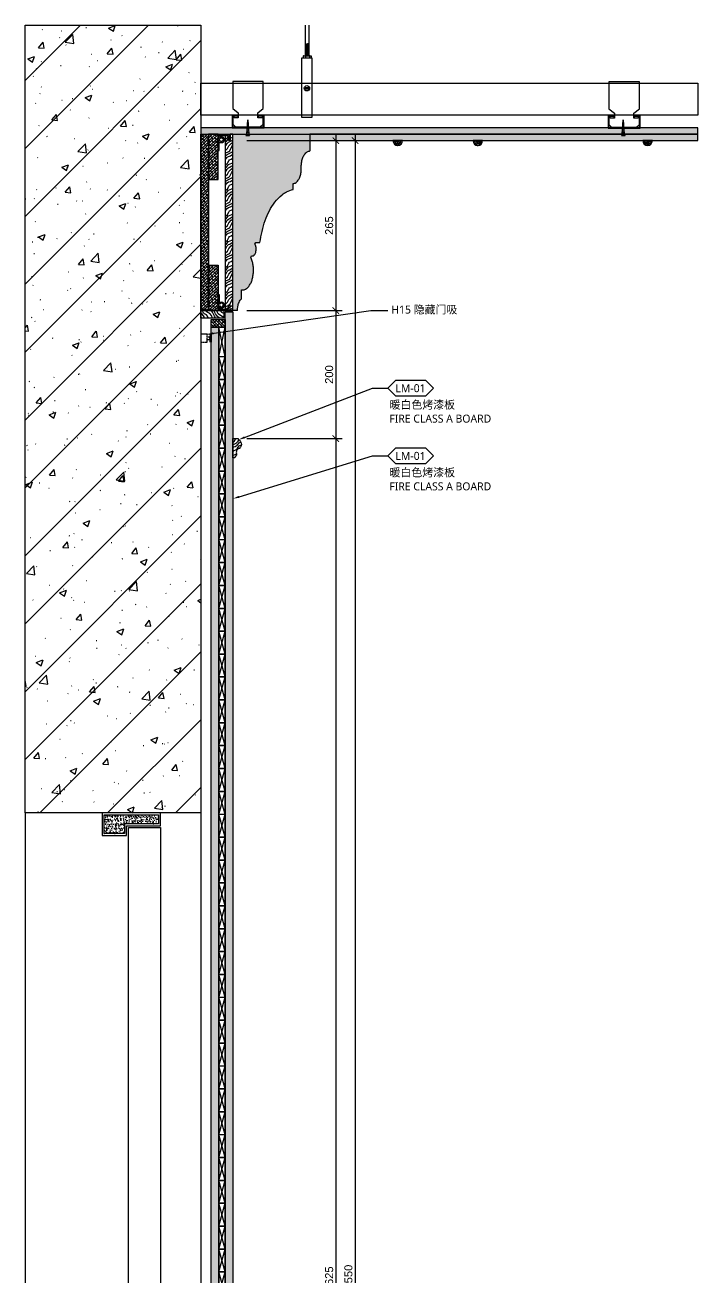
# Model space of a CAD drawing. Header units: millimetres. Extents: x -59920 to -20716, y 18887 to 47087.
# Drawn here: x -30832 to -29781, y 33287 to 35244 of the extents above; entities that cross this region are included whole.
import ezdxf
from ezdxf import colors
from ezdxf.entities.mleader import LeaderData, LeaderLine
from ezdxf.enums import TextEntityAlignment as Align
from ezdxf.math import Vec2, Vec3

# ---------------------------------------------------------------- set-up
doc = ezdxf.new("R2010")
doc.units = ezdxf.units.MM
doc.linetypes.add('DASH', pattern=[0.35, 0.25, -0.1])
doc.layers.add('_ACM-A-ANNO-DIMS', color=1, linetype='Continuous', lineweight=13)
doc.layers.add('_ACM-A-ANNO-DIMS @ 5', color=1, linetype='Continuous', lineweight=13)
for name, color, linetype in [('DE-MT', 2, 'Continuous'), ('EL-2', 2, 'Continuous'), ('I-DETL-LW01', 1, 'Continuous'), ('I-DETL-LW02', 2, 'Continuous'), ('I-DETL-LW08', 8, 'Continuous'), ('I-DETL-LW251', 251, 'Continuous'), ('I-SECT-LW03', 3, 'Continuous'), ('I-SECT-LW08-PATT', 8, 'Continuous'), ('PE-尺寸标注', 44, 'Continuous'), ('WALL TYPE$0$G-ANNO-NOTE-CH', 7, 'Continuous'), ('WALL TYPE$0$I-SECT-LW03', 3, 'Continuous'), ('WALL TYPE$0$SUSP', 9, 'Continuous'), ('XS【虚线】', 1, 'DASH')]:
    doc.layers.add(name, color=color, linetype=linetype)
doc.styles.add('Arial', font='arial.ttf')
doc.styles.add('IA10-16 Floor Detail$0$Arch-Dim', font='romans.shx', dxfattribs={"width": 0.75})
doc.styles.add('WALL TYPE$0$Aecom Chinese', font='Microsoft YaHei.ttf')
doc.dimstyles.new('IA10-16 Floor Detail$0$Aec-Arch-M-2', dxfattribs={"dimscale": 2, "dimtxt": 2.5, "dimasz": 2, "dimexe": 2, "dimexo": 2, "dimgap": 0.8, "dimtad": 1, "dimdec": 0, "dimzin": 3, "dimdsep": 46, "dimtxsty": 'IA10-16 Floor Detail$0$Arch-Dim', "dimblk": 'IA10-16 Floor Detail$0$_ArchTick', "dimcen": 2.5, "dimdle": 2, "dimadec": 0, "dimazin": 2, "dimtfac": 0.75, "dimtdec": 0, "dimtix": 1, "dimtmove": 1, "dimatfit": 2, "dimfxl": 1, "dimtolj": 1, "dimtzin": 0, "dimarcsym": 0})
doc.dimstyles.new('WALL TYPE$0$Aec-Arch-M-5', dxfattribs={"dimscale": 5, "dimtxt": 2.5, "dimasz": 2, "dimexe": 2, "dimexo": 3, "dimgap": 0.8, "dimtad": 1, "dimdec": 0, "dimrnd": 1, "dimzin": 3, "dimdsep": 46, "dimtxsty": 'Arial', "dimblk": 'WALL TYPE$0$_ArchTick', "dimcen": 2.5, "dimdle": 2, "dimclrt": 256, "dimazin": 2, "dimtfac": 0.75, "dimtdec": 0, "dimtix": 1, "dimtmove": 2, "dimatfit": 2, "dimfxl": 5, "dimtolj": 1, "dimtzin": 0, "dimarcsym": 0})
pattern_1 = [(217.5, (-66613.6597, 24090.0348), (0.08000156, -2.44706619), [0, -1.9304, 0, -2.159, 0, -2.06375]), (187.5, (-66613.6597, 24090.035), (-2.24761642, -3.5841255), [0, -1.0414, 0, -1.7399, 0, -0.66675]), (147.5, (-66612.0976, 24090.0348), (-3.95496185, -0.00718592), [0, -0.635, 0, -2.286, 0, -2.9845]), (137.5, (-66612.0976, 24090.035), (-3.81778226, -1.11464662), [0, -0.3175, 0, -1.4986, 0, -1.7145])]
pattern_2 = [(45, (-29828.4904, 35541.6408), (-2.245064, 2.245064), []), (135, (-29828.4904, 35541.6408), (-6.735192, 2.245064), [7.9375, -4.7625])]
pattern_3 = [(153.43495, (-1303.488, 62793.448), (1e-09, 20), [4.621368, -17.739311]), (130.601295, (-1320.782, 62780.291), (-2e-08, 20), [4.158067, -88.037378]), (130.601295, (-1340.782, 62790.291), (-2e-08, 20), [4.158067, -88.037378]), (130.601295, (-1360.782, 62800.291), (1e-08, 20), [4.158067, -88.037378]), (153.43495, (-1300.693, 62783.301), (1e-09, 20), [4.237008, -18.123672]), (140.19443, (-1304.483, 62785.196), (-8e-10, 20), [2.24049, -75.862006]), (140.19443, (-1324.483, 62795.196), (-8e-10, 20), [2.24049, -75.862006]), (140.19443, (-1344.483, 62805.196), (-8e-10, 20), [2.24049, -75.862006]), (111.80141, (-1306.204, 62786.63), (3e-08, 20), [2.868712, -50.982936]), (123.690068, (-1307.27, 62789.294), (1e-08, 20), [2.521813, -33.5337]), (153.43495, (-1308.668, 62791.392), (8e-09, 20), [3.3552885, -19.005391]), (135, (-1311.67, 62792.893), (8e-31, 20), [2.717818, -53.850724]), (135, (-1331.67, 62802.893), (8e-31, 20), [2.717818, -53.850724]), (111.80141, (-1313.591, 62794.814), (3e-08, 20), [2.19237, -51.659278]), (153.43495, (-1300.231, 62776.82), (8e-09, 20), [7.1896, -15.17108]), (140.19443, (-1306.662, 62780.035), (-8e-10, 20), [4.573562, -73.528935]), (140.19443, (-1326.662, 62790.035), (-8e-10, 20), [4.573562, -73.528935]), (140.19443, (-1346.662, 62800.035), (-8e-10, 20), [4.573562, -73.528935]), (123.690068, (-1310.175, 62782.963), (1e-08, 20), [2.2405595, -33.814953]), (105.945396, (-1311.418, 62784.8274), (1.45e-06, 20), [3.5624845, -69.238614]), (123.690068, (-1312.397, 62788.253), (1e-08, 20), [4.0929665, -31.962546]), (140.19443, (-1314.667, 62791.658), (-8e-10, 20), [5.197338, -72.90516]), (140.19443, (-1334.667, 62801.658), (-8e-10, 20), [5.197338, -72.90516]), (140.19443, (-1354.667, 62811.658), (3e-09, 20), [5.197338, -72.90516]), (111.80141, (-1318.66, 62794.986), (3e-08, 20), [5.7145015, -48.137147]), (140.19443, (-1307.622, 62775.515), (-8e-10, 20), [5.214067, -72.88843]), (140.19443, (-1327.622, 62785.515), (-8e-10, 20), [5.214067, -72.88843]), (140.19443, (-1347.622, 62795.515), (-8e-10, 20), [5.214067, -72.88843]), (123.690068, (-1311.627, 62778.853), (1e-08, 20), [4.838075, -31.217438]), (116.56505, (-1314.311, 62782.879), (-1e-09, 20), [7.98596, -81.456759]), (116.56505, (-1334.311, 62792.879), (-1e-09, 20), [7.98596, -81.456759]), (130.601295, (-1317.882, 62790.022), (-2e-08, 20), [4.3193, -87.876143]), (130.601295, (-1337.882, 62800.022), (-2e-08, 20), [4.3193, -87.876143]), (130.601295, (-1357.882, 62810.022), (-2e-08, 20), [4.3193, -87.876143]), (123.690068, (-1314.406, 62776.85), (1e-08, 20), [2.735792, -33.319722]), (116.56505, (-1315.923, 62779.126), (-8e-09, 20), [7.158076, -82.284643]), (116.56505, (-1335.923, 62789.126), (8e-08, 20), [7.158076, -82.284643]), (130.601295, (-1319.124, 62785.529), (-2e-08, 20), [1.700823, -90.494622]), (130.601295, (-1339.124, 62795.529), (-2e-08, 20), [1.700823, -90.494622]), (130.601295, (-1359.124, 62805.529), (-2e-08, 20), [1.700823, -90.494622])]

# ---------------------------------------------------------------- blocks, each defined once
blk = doc.blocks.new('WALL TYPE$0$T4')
at = {"ltscale": 3}
h = blk.add_hatch(dxfattribs=at)
h.set_pattern_fill('ANSI31', color=256, scale=19.999872, style=0)
h.set_pattern_definition([(45, (-55928.5647, -42382.0208), (-1.76775564, 1.76775564), [])])
h.paths.add_polyline_path([(0, 25), (-1.3, 5), (1.3, 5)])
for p, q in [((-1.5, 2), (0, 25)), ((0, 25), (1.5, 2)), ((-1.5, 2), (-3, 0)), ((-1.5, 2), (1.5, 2)), ((-1.3, 5), (1.3, 5)), ((1.5, 2), (3, 0))]:
    blk.add_line(p, q, dxfattribs=at)
blk.add_lwpolyline([(-3, 0), (3, 0)], dxfattribs=at)
blk = doc.blocks.new('WALL TYPE$0$garege')
at = {"elevation": 0}
for points in [[(4441.1, 1913.4), (4441.1, 1926.4), (4439.1, 1926.4), (4439.1, 1923.4), (4432.4, 1923.4), (4432.4, 1930.9), (4441.1, 1938), (4441.1, 1980), (4393.5, 1980), (4393.5, 1938), (4402.1, 1930.9), (4402.1, 1923.4), (4395.5, 1923.4), (4395.5, 1926.4), (4393.5, 1926.4), (4393.5, 1913.4), (4398.2, 1908.8), (4435.8, 1908.8)], [(4433.9, 1925.2), (4433.9, 1926.4), (4441.1, 1926.4), (4441.1, 1908.8), (4393.5, 1908.8), (4393.5, 1926.4), (4400.7, 1926.4), (4400.7, 1925.2), (4401.9, 1925.2), (4401.9, 1927.6), (4392.3, 1927.6), (4392.3, 1907.6), (4442.3, 1907.6), (4442.3, 1927.6), (4432.7, 1927.6), (4432.7, 1925.2)]]:
    blk.add_lwpolyline(points, close=True, dxfattribs=at)
blk = doc.blocks.new('K_1218104211')
at = {"color": 251}
for p, q in [((-17.9, 0), (17.9, -10)), ((-17.9, -10), (17.9, 0))]:
    blk.add_line(p, q, dxfattribs=at)
blk.add_lwpolyline([(17.9, -10), (-17.9, -10), (-17.9, 0), (17.9, 0), (17.9, -10)], close=True, dxfattribs=at)
blk = doc.blocks.new('A$Ccb67e549')
at = {"layer": 'I-SECT-LW08-PATT'}
h = blk.add_hatch(dxfattribs=at)
h.set_pattern_fill('AR-CONC', color=256, scale=0.05)
h.set_pattern_definition([(50, (-43684.3335, -5611.593), (9.1092334, -0.7969543), [0.9525, -10.4775]), (355, (-43684.333, -5611.593), (-1.762171, 9.5528423), [0.762, -8.3820292]), (100.451445, (-43683.574, -5611.6595), (7.3470624, 8.7558876), [0.8095004, -8.9045122]), (46.1842, (-43684.333, -5609.053), (13.553952, -2.1021164), [1.42875, -15.71625]), (96.635558, (-43683.204, -5609.228), (11.8702067, 12.3713062), [1.214251, -13.3567804]), (351.18415, (-43684.333, -5609.053), (11.8702067, 12.3713062), [1.1429984, -12.5729866]), (21, (-43683.0635, -5609.688), (7.5807196, -5.1132599), [0.9525, -10.4775]), (326, (-43683.063, -5609.688), (3.0901014, 9.2093983), [0.762, -8.382]), (71.451445, (-43682.432, -5610.114), (10.670821, 4.0961384), [0.8095004, -8.9044969]), (37.5, (-43684.3335, -5611.593), (0.15443016, 4.22775194), [0, -8.2804, 0, -8.509, 0, -8.41375]), (7.5, (-43684.3335, -5611.593), (3.34098313, 5.00902874), [0, -4.8514, 0, -8.0899, 0, -3.20675]), (327.5, (-43687.1656, -5611.593), (6.77952976, -0.2864372), [0, -3.175, 0, -9.906, 0, -13.1445]), (317.5, (-43688.4356, -5611.593), (7.4064591, 1.27132455), [0, -4.1275, 0, -6.5786, 0, -9.3345])])
edge = h.paths.add_edge_path()
edge.add_line((3, -3), (17, -3))
edge.add_line((17, -3), (17, -56))
edge.add_line((17, -56), (32, -56))
edge.add_line((32, -56), (32, -87.8))
edge.add_line((32, -87.8), (3, -87.8))
at = {"layer": 'EL-2'}
for points in [[(35, -90.8), (35, -53), (20, -53), (20, 0), (0, 0), (0, -90.8)], [(3, -3), (17, -3), (17, -56), (32, -56), (32, -87.8), (3, -87.8)]]:
    blk.add_lwpolyline(points, close=True, dxfattribs=at)
blk = doc.blocks.new('WALL TYPE$0$_ArchTick')
at = {"color": 0, "linetype": 'ByBlock', "const_width": 0.15}
blk.add_lwpolyline([(-0.5, -0.5), (0.5, 0.5)], dxfattribs=at)
blk = doc.blocks.new('*D83')
at = {"layer": 'DE-MT', "color": 0, "lineweight": -2, "transparency": 16777216}
for p, q in [((-30485.5, 34598.1), (-30336.7, 34598.1)), ((-30346.7, 34608.1), (-30346.7, 31963.4)), ((-30485.5, 31973.4), (-30336.7, 31973.4))]:
    blk.add_line(p, q, dxfattribs=at)
at = {"layer": 'Defpoints', "color": 0, "transparency": 16777216}
for p in [(-30500.5, 34598.1), (-30500.5, 31973.4), (-30346.7, 31973.4)]:
    blk.add_point(p, dxfattribs=at)
at = {"layer": 'DE-MT', "color": 0, "lineweight": -2, "transparency": 16777216, "xscale": 10, "yscale": 10, "zscale": 10}
for p, rotation in [((-30346.7, 34598.1), 90), ((-30346.7, 31973.4), 270)]:
    blk.add_blockref('WALL TYPE$0$_ArchTick', p, dxfattribs=dict(at, rotation=rotation))
at = {"layer": 'DE-MT', "transparency": 16777216, "insert": (-30357, 33285.7), "char_height": 12.5, "attachment_point": 5, "rotation": 90, "style": 'Arial'}
blk.add_mtext('\\A1;2625', dxfattribs=at)
blk = doc.blocks.new('*D84')
at = {"layer": 'DE-MT', "color": 0, "lineweight": -2, "transparency": 16777216}
for p, q in [((-30485.5, 34798.1), (-30336.7, 34798.1)), ((-30346.7, 34808.1), (-30346.7, 34588.1)), ((-30485.5, 34598.1), (-30336.7, 34598.1))]:
    blk.add_line(p, q, dxfattribs=at)
at = {"layer": 'Defpoints', "color": 0, "transparency": 16777216}
for p in [(-30500.5, 34798.1), (-30500.5, 34598.1), (-30346.7, 34598.1)]:
    blk.add_point(p, dxfattribs=at)
at = {"layer": 'DE-MT', "color": 0, "lineweight": -2, "transparency": 16777216, "xscale": 10, "yscale": 10, "zscale": 10}
for p, rotation in [((-30346.7, 34798.1), 90), ((-30346.7, 34598.1), 270)]:
    blk.add_blockref('WALL TYPE$0$_ArchTick', p, dxfattribs=dict(at, rotation=rotation))
at = {"layer": 'DE-MT', "transparency": 16777216, "insert": (-30357, 34698.1), "char_height": 12.5, "attachment_point": 5, "rotation": 90, "style": 'Arial'}
blk.add_mtext('\\A1;200', dxfattribs=at)
blk = doc.blocks.new('*D85')
at = {"layer": 'DE-MT', "color": 0, "lineweight": -2, "transparency": 16777216}
for p, q in [((-30346.7, 35073.4), (-30346.7, 34788.1)), ((-30485.5, 35063.4), (-30336.7, 35063.4)), ((-30485.5, 34798.1), (-30336.7, 34798.1))]:
    blk.add_line(p, q, dxfattribs=at)
at = {"layer": 'Defpoints', "color": 0, "transparency": 16777216}
for p in [(-30500.5, 35063.4), (-30500.5, 34798.1), (-30346.7, 34798.1)]:
    blk.add_point(p, dxfattribs=at)
at = {"layer": 'DE-MT', "color": 0, "lineweight": -2, "transparency": 16777216, "xscale": 10, "yscale": 10, "zscale": 10}
for p, rotation in [((-30346.7, 35063.4), 90), ((-30346.7, 34798.1), 270)]:
    blk.add_blockref('WALL TYPE$0$_ArchTick', p, dxfattribs=dict(at, rotation=rotation))
at = {"layer": 'DE-MT', "transparency": 16777216, "insert": (-30357, 34930.7), "char_height": 12.5, "attachment_point": 5, "rotation": 90, "style": 'Arial'}
blk.add_mtext('\\A1;265', dxfattribs=at)
blk = doc.blocks.new('*D86')
at = {"layer": 'DE-MT', "color": 0, "lineweight": -2, "transparency": 16777216}
for p, q in [((-30316.7, 35073.4), (-30316.7, 31503.4)), ((-30485.5, 35063.4), (-30306.7, 35063.4)), ((-30485.5, 31513.4), (-30306.7, 31513.4))]:
    blk.add_line(p, q, dxfattribs=at)
at = {"layer": 'Defpoints', "color": 0, "transparency": 16777216}
for p in [(-30500.5, 35063.4), (-30500.5, 31513.4), (-30316.7, 31513.4)]:
    blk.add_point(p, dxfattribs=at)
at = {"layer": 'DE-MT', "color": 0, "lineweight": -2, "transparency": 16777216, "xscale": 10, "yscale": 10, "zscale": 10}
for p, rotation in [((-30316.7, 35063.4), 90), ((-30316.7, 31513.4), 270)]:
    blk.add_blockref('WALL TYPE$0$_ArchTick', p, dxfattribs=dict(at, rotation=rotation))
at = {"layer": 'DE-MT', "transparency": 16777216, "insert": (-30327, 33288.4), "char_height": 12.5, "attachment_point": 5, "rotation": 90, "style": 'Arial'}
blk.add_mtext('\\A1;3550', dxfattribs=at)
blk = doc.blocks.new('WHA12202707')
at = {"transparency": 16777216}
for p, q in [((2.38, 2.38), (0, 0)), ((2.38, -2.38), (0, 0)), ((11.91, 2.38), (2.38, 2.38)), ((11.91, 2.38), (14.29, 0)), ((11.91, -2.38), (14.29, 0)), ((2.38, -2.38), (11.91, -2.38))]:
    blk.add_line(p, q, dxfattribs=at)
at = {"transparency": 16777216, "style": 'WALL TYPE$0$Aecom Chinese'}
blk.add_attdef('英文2', (0.49, -14.58), '', height=2.5, dxfattribs=at)
at = {"layer": 'WALL TYPE$0$G-ANNO-NOTE-CH', "transparency": 16777216, "style": 'WALL TYPE$0$Aecom Chinese'}
blk.add_attdef('编号', text='', height=2.5, dxfattribs=at).set_placement((7.1, 0), align=Align.MIDDLE)
for tag, p in [('中文', (0.54, -5.18)), ('英文', (0.49, -9.51))]:
    blk.add_attdef(tag, text='', height=2.5, dxfattribs=at).set_placement(p, align=Align.MIDDLE_LEFT)
blk = doc.blocks.new('海龙工具_弹簧门吸')
at = {"layer": 'XS【虚线】', "linetype": 'DASH', "ltscale": 0.1}
for points in [[(20, 26.4), (0, 26.4), (0, 10.2), (20, 10.2)], [(20, 0), (0, 0), (0, 2.2), (20, 2.2)], [(7, 4.6), (7.8, 4.6), (7.8, 3.2), (7, 3.2)], [(12.8, 4.6), (11.9, 4.6), (11.9, 3.2), (12.8, 3.2)]]:
    blk.add_lwpolyline(points, close=True, dxfattribs=at)
blk.add_lwpolyline([(13.7, 10.2), (13.7, 4.6), (6, 4.6), (6, 10.2)], dxfattribs=at)
blk = doc.blocks.new('弹簧门吸')
blk.add_blockref('海龙工具_弹簧门吸', (0, 0))
blk = doc.blocks.new('IA10-16 Floor Detail$0$_ArchTick')
at = {"color": 0, "linetype": 'ByBlock', "const_width": 0.15}
blk.add_lwpolyline([(-0.5, -0.5), (0.5, 0.5)], dxfattribs=at)

msp = doc.modelspace()

# ---------------------------------------------------------------- hatches: boundary and pattern name
h = msp.add_hatch()
h.set_pattern_fill('0-钢筋混凝土001-DOM', color=250, scale=15, pattern_type=2)
h.set_pattern_definition([(45, (-6310.79, 11418.37), (-53.03301, 53.03301), []), (50, (-6310.79, 11418.37), (107.58903, -9.41282), [11.25, -123.75]), (355, (-6310.79, 11418.37), (-20.8127, 112.82882), [9, -99]), (100.4514, (-6301.82, 11417.58), (86.7764, 103.41593), [9.56103, -105.1713]), (46.1842, (-6310.79, 11448.37), (160.08616, -24.82785), [16.875, -185.625]), (96.6356, (-6297.45, 11446.3), (140.1994, 146.1177), [14.34154, -157.75695]), (351.1842, (-6310.79, 11448.37), (140.1993, 146.1178), [13.5, -148.5]), (21, (-6295.79, 11440.87), (89.53606, -60.39283), [11.25, -123.75]), (326, (-6295.79, 11440.87), (36.4973, 108.7725), [9, -99]), (71.4514, (-6288.33, 11435.83), (126.0334, 48.37957), [9.56103, -105.1713]), (37.5, (-6310.79, 11418.368), (1.82398, 49.93408), [0.75, -97.8, 0.75, -100.5, 0.75, -99.375]), (7.5, (-6310.79, 11418.37), (39.46043, 59.16176), [0.75, -57.3, 0.75, -95.55, 0.75, -37.875]), (327.5, (-6344.24, 11418.368), (80.073365, -3.38323), [0.75, -37.5, 0.75, -117, 0.75, -155.25]), (317.5, (-6359.24, 11418.37), (87.47793, 15.01575), [0.75, -48.75, 0.75, -77.7, 0.75, -110.25])])
h.paths.add_polyline_path([(-30557.4, 34013.4), (-30831.9, 34013.4), (-30831.9, 35243.9), (-30557.4, 35243.9)])
at = {"layer": 'I-DETL-LW251'}
h = msp.add_hatch(dxfattribs=at)
h.set_pattern_fill('AR-SAND', color=250, scale=0.05, angle=180, style=0)
h.set_pattern_definition([(217.5, (-19071.321, 53124.1142), (0.08000156, -2.44706619), [0, -1.9304, 0, -2.159, 0, -2.06375]), (187.5, (-19071.321, 53124.1142), (-2.2476164, -3.5841255), [0, -1.0414, 0, -1.7399, 0, -0.66675]), (147.5, (-19069.7588, 53124.1142), (-3.95496185, -0.00718592), [0, -0.635, 0, -2.286, 0, -2.9845]), (137.5, (-19069.7588, 53124.1142), (-3.81778226, -1.1146466), [0, -0.3175, 0, -1.4986, 0, -1.7145])])
h.paths.add_polyline_path([(-30557.4, 35073.4), (-29781.2, 35073.4), (-29781.2, 35083.4), (-30557.4, 35083.4)])
h = msp.add_hatch(dxfattribs=at)
h.set_pattern_fill('ANSI38', color=250)
h.set_pattern_definition([(45, (-66819.219, 24323.2845), (-2.24506403, 2.24506403), []), (135, (-66819.219, 24323.2845), (-6.7351921, 2.24506403), [7.9375, -4.7625])])
h.paths.add_polyline_path([(-30545.4, 35073.4), (-30557.4, 35073.4), (-30557.4, 34798.1), (-30545.4, 34798.1)])
h = msp.add_hatch(dxfattribs=at)
h.set_pattern_fill('ANSI38', color=250)
h.set_pattern_definition(pattern_2)
h.paths.add_polyline_path([(-30545.4, 35002.8), (-30530.6, 35002.8), (-30530.6, 35073.4), (-30545.4, 35073.4)])
h = msp.add_hatch(dxfattribs=at)
h.set_pattern_fill('AR-SAND', color=250, scale=0.05, angle=180, style=0)
h.set_pattern_definition([(217.5, (-30507.373, 34798.0634), (0.080002, -2.447066), [0, -1.9304, 0, -2.159, 0, -2.06375]), (187.5, (-30507.373, 34798.0634), (-2.247616, -3.584126), [0, -1.0414, 0, -1.7399, 0, -0.66675]), (147.5, (-30505.8108, 34798.0634), (-3.954962, -0.007186), [0, -0.635, 0, -2.286, 0, -2.9845]), (137.5, (-30505.8108, 34798.0634), (-3.817782, -1.114647), [0, -0.3175, 0, -1.4986, 0, -1.7145])])
edge = h.paths.add_edge_path()
edge.add_spline(control_points=[(-30465.2, 34904.2), (-30463.1, 34915.9), (-30459.9, 34933), (-30448.6, 34958.7), (-30437.2, 34974.5), (-30423, 34984.2), (-30416.9, 34986.2), (-30413.4, 34987.3)], knot_values=[0, 0, 0, 0, 35.548758, 51.802772, 84.100241, 92.033165, 103.123763, 103.123763, 103.123763, 103.123763], degree=3, periodic=0)
edge.add_line((-30413.4, 34987.3), (-30413.1, 34996.5))
edge.add_spline(control_points=[(-30413.1, 34996.5), (-30412.8, 34996.5), (-30411.8, 34996.6), (-30409.8, 34997.3), (-30407.4, 34999), (-30404.9, 35002), (-30402.6, 35006.5), (-30401.3, 35011.5), (-30400.7, 35016.1), (-30400.6, 35018.4), (-30400.6, 35019.6)], knot_values=[0, 0, 0, 0, 1.005798, 3.012987, 6.320653, 9.569338, 14.716258, 21.389165, 24.91162, 28.497058, 28.497058, 28.497058, 28.497058], degree=3, periodic=0)
edge.add_spline(control_points=[(-30400.6, 35019.6), (-30400.6, 35020.2), (-30400.6, 35021.5), (-30400.7, 35024.5), (-30400.4, 35028.1), (-30399.6, 35032.2), (-30398.7, 35035.5), (-30397.5, 35038.5), (-30395.8, 35041.5), (-30393.8, 35044), (-30391.6, 35045.9), (-30389.9, 35046.7), (-30388.5, 35047.1), (-30387.8, 35047.2), (-30387.4, 35047.3)], knot_values=[0, 0, 0, 0, 1.805164, 3.656498, 9.134387, 12.68478, 16.107635, 19.329321, 22.329055, 26.397763, 28.815864, 31.040912, 32.106529, 33.155319, 33.155319, 33.155319, 33.155319], degree=3, periodic=0)
edge.add_line((-30387.4, 35047.3), (-30387.4, 35063.4))
edge.add_line((-30387.4, 35063.4), (-30387.4, 35073.4))
edge.add_line((-30387.4, 35073.4), (-30507.4, 35073.4))
edge.add_line((-30507.4, 35073.4), (-30507.4, 34798.1))
edge.add_line((-30507.4, 34798.1), (-30500.2, 34798.1))
edge.add_spline(control_points=[(-30500.2, 34798.1), (-30500.1, 34800.3), (-30500, 34803.5), (-30499, 34807.7), (-30497.8, 34811), (-30496.1, 34814.1), (-30494.5, 34815.8), (-30493.7, 34816.5)], knot_values=[0, 0, 0, 0, 6.613934, 9.596978, 13.010541, 16.993684, 20.094931, 20.094931, 20.094931, 20.094931], degree=3, periodic=0)
edge.add_line((-30493.7, 34816.5), (-30493.7, 34830.4))
edge.add_spline(control_points=[(-30493.7, 34830.4), (-30493.1, 34830.3), (-30491.8, 34830.2), (-30489.1, 34830.7), (-30485.8, 34832.3), (-30483.1, 34835), (-30480.5, 34838.6), (-30478.8, 34842), (-30477.4, 34845.7), (-30476.6, 34848.8), (-30475.9, 34852), (-30475.5, 34855.4), (-30475.1, 34860), (-30475.3, 34864.6), (-30475.8, 34869.1), (-30476.4, 34872.3), (-30477.2, 34875.4), (-30478.2, 34878.4), (-30479.1, 34880.2), (-30479.5, 34881.1)], knot_values=[0, 0, 0, 0, 1.954924, 3.912581, 8.036047, 12.727463, 15.354572, 21.082902, 24.15009, 27.336912, 30.629704, 34.013579, 37.472966, 44.386358, 47.768597, 51.076992, 54.295003, 57.407742, 60.402672, 60.402672, 60.402672, 60.402672], degree=3, periodic=0)
edge.add_line((-30479.5, 34881.1), (-30478.2, 34883.4))
edge.add_spline(control_points=[(-30478.2, 34883.4), (-30477.9, 34883.4), (-30477.4, 34883.2), (-30476.7, 34883.2), (-30475.9, 34883.4), (-30475.2, 34883.7), (-30474.5, 34884.2), (-30473.6, 34885.1), (-30472.6, 34886.5), (-30471.8, 34888.6), (-30471.2, 34891.1), (-30471, 34893.6), (-30471.1, 34895.8), (-30471.4, 34897.9), (-30471.9, 34899.9), (-30472.7, 34901.2), (-30473, 34901.9)], knot_values=[0, 0, 0, 0, 0.762887, 1.520097, 2.255824, 3.038394, 3.873486, 4.776804, 6.811339, 9.092138, 11.573687, 14.203705, 16.847905, 18.128699, 20.56714, 22.802331, 22.802331, 22.802331, 22.802331], degree=3, periodic=0)
edge.add_line((-30473, 34901.9), (-30471.7, 34904.2))
edge.add_line((-30471.7, 34904.2), (-30465.2, 34904.2))
h = msp.add_hatch(dxfattribs=at)
h.set_pattern_fill('AR-SAND', color=250, scale=0.05, angle=180, style=0)
h.set_pattern_definition([(217.5, (-19071.321, 53114.1142), (0.08000156, -2.44706619), [0, -1.9304, 0, -2.159, 0, -2.06375]), (187.5, (-19071.321, 53114.1142), (-2.2476164, -3.5841255), [0, -1.0414, 0, -1.7399, 0, -0.66675]), (147.5, (-19069.7588, 53114.1142), (-3.95496185, -0.00718592), [0, -0.635, 0, -2.286, 0, -2.9845]), (137.5, (-19069.7588, 53114.1142), (-3.81778226, -1.1146466), [0, -0.3175, 0, -1.4986, 0, -1.7145])])
h.paths.add_polyline_path([(-30387.4, 35063.4), (-29781.2, 35063.4), (-29781.2, 35073.4), (-30387.4, 35073.4)])
h = msp.add_hatch(dxfattribs=at)
h.set_pattern_fill('AR-SAND', color=250, scale=0.05, angle=180, style=0)
h.set_pattern_definition(pattern_1)
edge = h.paths.add_edge_path()
edge.add_line((-30242.4, 35063.4), (-30257.4, 35063.4))
edge.add_arc((-30249.9, 35063.4), 7.5, 180, 360)
h = msp.add_hatch(dxfattribs=at)
h.set_pattern_fill('AR-SAND', color=250, scale=0.05, angle=180, style=0)
h.set_pattern_definition(pattern_1)
edge = h.paths.add_edge_path()
edge.add_line((-30117.4, 35063.4), (-30132.4, 35063.4))
edge.add_arc((-30124.9, 35063.4), 7.5, 180, 360)
h = msp.add_hatch(dxfattribs=at)
h.set_pattern_fill('AR-SAND', color=250, scale=0.05, angle=180, style=0)
h.set_pattern_definition(pattern_1)
edge = h.paths.add_edge_path()
edge.add_line((-29852.4, 35063.4), (-29867.4, 35063.4))
edge.add_arc((-29859.9, 35063.4), 7.5, 180, 360)
h = msp.add_hatch(dxfattribs=at)
h.set_pattern_fill('ANSI38', color=250)
h.set_pattern_definition(pattern_2)
h.paths.add_polyline_path([(-30545.4, 34868.7), (-30530.6, 34868.7), (-30530.6, 34798.1), (-30545.4, 34798.1)])
h = msp.add_hatch(dxfattribs=at)
h.set_pattern_fill('ANSI38', color=250, angle=270)
h.set_pattern_definition([(315, (-59402.8247, 64010.8147), (2.24506403, 2.24506403), []), (45, (-59402.8247, 64010.8147), (2.24506403, 6.7351921), [7.9375, -4.7625])])
h.paths.add_polyline_path([(-30541.4, 34784.1), (-30519.4, 34784.1), (-30519.4, 34772.1), (-30541.4, 34772.1)])
h = msp.add_hatch(dxfattribs=at)
h.set_pattern_fill('ANSI38', color=250, angle=180)
h.set_pattern_definition([(225, (-1302.6217, 62787.5152), (2.24506403, -2.24506403), []), (315, (-1302.6217, 62787.5152), (6.7351921, -2.24506403), [7.9375, -4.7625])])
h.paths.add_polyline_path([(-30529.4, 34772.1), (-30529.4, 31799.4), (-30541.4, 31799.4), (-30541.4, 34772.1)])
at = {"layer": 'PE-尺寸标注'}
h = msp.add_hatch(dxfattribs=at)
h.set_pattern_fill('木纹面1', color=250, scale=5, style=0, pattern_type=2)
h.set_pattern_definition([(63.43495, (-66595.726, 24090.901), (20, -1e-09), [4.621368, -17.739311]), (40.601295, (-66608.883, 24108.195), (20, 2e-08), [4.158067, -88.037378]), (40.601295, (-66598.883, 24128.195), (20, 2e-08), [4.158067, -88.037378]), (40.601295, (-66588.883, 24148.195), (20, -1e-08), [4.158067, -88.037378]), (63.43495, (-66605.874, 24088.106), (20, -1e-09), [4.237008, -18.123672]), (50.19443, (-66603.979, 24091.896), (20, 8e-10), [2.24049, -75.862006]), (50.19443, (-66593.979, 24111.896), (20, 8e-10), [2.24049, -75.862006]), (50.19443, (-66583.979, 24131.896), (20, 8e-10), [2.24049, -75.862006]), (21.80141, (-66602.545, 24093.6174), (20, -3e-08), [2.868712, -50.982936]), (33.690068, (-66599.881, 24094.683), (20, -1e-08), [2.521813, -33.5337]), (63.43495, (-66597.783, 24096.082), (20, -8e-09), [3.355288, -19.005391]), (45, (-66596.282, 24099.083), (20, 0), [2.717818, -53.850724]), (45, (-66586.282, 24119.083), (20, 0), [2.717818, -53.850724]), (21.80141, (-66594.3605, 24101.0045), (20, -3e-08), [2.19237, -51.659278]), (63.43495, (-66612.355, 24087.644), (20, -8e-09), [7.1896, -15.17108]), (50.19443, (-66609.14, 24094.075), (20, 8e-10), [4.573562, -73.528935]), (50.19443, (-66599.14, 24114.075), (20, 8e-10), [4.573562, -73.528935]), (50.19443, (-66589.14, 24134.075), (20, 8e-10), [4.573562, -73.528935]), (33.690068, (-66606.212, 24097.588), (20, -1e-08), [2.24056, -33.814953]), (15.945396, (-66604.3475, 24098.831), (20, -1.45e-06), [3.562485, -69.238614]), (33.690068, (-66600.922, 24099.81), (20, -1e-08), [4.092967, -31.962546]), (50.19443, (-66597.516, 24102.08), (20, 8e-10), [5.197338, -72.90516]), (50.19443, (-66587.516, 24122.08), (20, 8e-10), [5.197338, -72.90516]), (50.19443, (-66577.516, 24142.08), (20, -3e-09), [5.197338, -72.90516]), (21.80141, (-66594.189, 24106.073), (20, -3e-08), [5.714501, -48.137147]), (50.19443, (-66613.66, 24095.035), (20, 8e-10), [5.214067, -72.88843]), (50.19443, (-66603.66, 24115.035), (20, 8e-10), [5.214067, -72.88843]), (50.19443, (-66593.66, 24135.035), (20, 8e-10), [5.214067, -72.88843]), (33.690068, (-66610.322, 24099.04), (20, -1e-08), [4.838075, -31.217438]), (26.56505, (-66606.296, 24101.724), (20, 1e-09), [7.98596, -81.45676]), (26.56505, (-66596.296, 24121.724), (20, 1e-09), [7.98596, -81.45676]), (40.601295, (-66599.153, 24105.296), (20, 2e-08), [4.3193, -87.876143]), (40.601295, (-66589.153, 24125.296), (20, 2e-08), [4.3193, -87.876143]), (40.601295, (-66579.153, 24145.296), (20, 2e-08), [4.3193, -87.876143]), (33.690068, (-66612.325, 24101.819), (20, -1e-08), [2.735792, -33.319722]), (26.56505, (-66610.049, 24103.336), (20, 8e-09), [7.158076, -82.284643]), (26.56505, (-66600.049, 24123.336), (20, -8e-08), [7.158076, -82.284643]), (40.601295, (-66603.646, 24106.537), (20, 2e-08), [1.700823, -90.49462]), (40.601295, (-66593.646, 24126.537), (20, 2e-08), [1.700823, -90.49462]), (40.601295, (-66583.646, 24146.537), (20, 2e-08), [1.700823, -90.49462])])
h.paths.add_polyline_path([(-30519.4, 34798.1), (-30507.4, 34798.1), (-30507.4, 35073.4), (-30511.8, 35073.4), (-30511.8, 35064.2), (-30514.6, 35064.2), (-30514.6, 35070.8), (-30519.4, 35070.8)])
h = msp.add_hatch(dxfattribs=at)
h.set_pattern_fill('木纹面1', color=250, scale=5, angle=90, style=0, pattern_type=2)
h.set_pattern_definition(pattern_3)
h.paths.add_polyline_path([(-30521.4, 34786.1), (-30557.4, 34786.1), (-30557.4, 34798.1), (-30521.4, 34798.1)])
h = msp.add_hatch(dxfattribs=at)
h.set_pattern_fill('木纹面1', color=250, scale=5, angle=90, style=0, pattern_type=2)
h.set_pattern_definition(pattern_3)
h.paths.add_polyline_path([(-30507.4, 34796.1), (-30507.4, 31775.4), (-30519.4, 31775.4), (-30519.4, 34796.1)])
h = msp.add_hatch(dxfattribs=at)
h.set_pattern_fill('木纹面1', color=250, scale=5, style=0, pattern_type=2)
h.set_pattern_definition([(63.43495, (-18098.77, -4303.35), (20, -1e-09), [4.621368, -17.739311]), (40.601295, (-18111.927, -4286.057), (20, 2e-08), [4.158066, -88.037378]), (40.601295, (-18101.927, -4266.057), (20, 2e-08), [4.158066, -88.037378]), (40.601295, (-18091.927, -4246.057), (20, -1e-08), [4.158066, -88.037378]), (63.43495, (-18108.918, -4306.145), (20, -1e-09), [4.237008, -18.123672]), (50.19443, (-18107.023, -4302.356), (20, 8e-10), [2.24049, -75.862006]), (50.19443, (-18097.023, -4282.356), (20, 8e-10), [2.24049, -75.862006]), (50.19443, (-18087.023, -4262.356), (20, 8e-10), [2.24049, -75.862006]), (21.80141, (-18105.5886, -4300.6346), (20, -3e-08), [2.868712, -50.982936]), (33.690068, (-18102.925, -4299.569), (20, -1e-08), [2.521813, -33.5337]), (63.43495, (-18100.827, -4298.17), (20, -8e-09), [3.3552885, -19.005391]), (45, (-18099.326, -4295.169), (20, -4e-15), [2.717818, -53.850724]), (45, (-18089.326, -4275.169), (20, -4e-15), [2.717818, -53.850724]), (21.80141, (-18097.4045, -4293.2475), (20, -3e-08), [2.19237, -51.659278]), (63.43495, (-18115.399, -4306.608), (20, -8e-09), [7.1896, -15.17108]), (50.19443, (-18112.184, -4300.177), (20, 8e-10), [4.573562, -73.528935]), (50.19443, (-18102.184, -4280.177), (20, 8e-10), [4.573562, -73.528935]), (50.19443, (-18092.184, -4260.177), (20, 8e-10), [4.573562, -73.528935]), (33.690068, (-18109.256, -4296.664), (20, -1e-08), [2.2405595, -33.814953]), (15.945396, (-18107.3914, -4295.4207), (20, -1.45e-06), [3.5624845, -69.238614]), (33.690068, (-18103.966, -4294.442), (20, -1e-08), [4.0929665, -31.962546]), (50.19443, (-18100.56, -4292.172), (20, 8e-10), [5.197338, -72.90516]), (50.19443, (-18090.56, -4272.172), (20, 8e-10), [5.197338, -72.90516]), (50.19443, (-18080.56, -4252.172), (20, -3e-09), [5.197338, -72.90516]), (21.80141, (-18097.233, -4288.179), (20, -3e-08), [5.7145015, -48.137147]), (50.19443, (-18116.704, -4299.217), (20, 8e-10), [5.214067, -72.88843]), (50.19443, (-18106.704, -4279.217), (20, 8e-10), [5.214067, -72.88843]), (50.19443, (-18096.704, -4259.217), (20, 8e-10), [5.214067, -72.88843]), (33.690068, (-18113.366, -4295.212), (20, -1e-08), [4.838075, -31.217438]), (26.56505, (-18109.34, -4292.528), (20, 1e-09), [7.98596, -81.456759]), (26.56505, (-18099.34, -4272.528), (20, 1e-09), [7.98596, -81.456759]), (40.601295, (-18102.197, -4288.956), (20, 2e-08), [4.3193, -87.876143]), (40.601295, (-18092.197, -4268.956), (20, 2e-08), [4.3193, -87.876143]), (40.601295, (-18082.197, -4248.956), (20, 2e-08), [4.3193, -87.876143]), (33.690068, (-18115.369, -4292.433), (20, -1e-08), [2.735792, -33.319722]), (26.56505, (-18113.093, -4290.916), (20, 8e-09), [7.158076, -82.284643]), (26.56505, (-18103.093, -4270.916), (20, -8e-08), [7.158076, -82.284643]), (40.601295, (-18106.69, -4287.715), (20, 2e-08), [1.700823, -90.494622]), (40.601295, (-18096.69, -4267.715), (20, 2e-08), [1.700823, -90.494622]), (40.601295, (-18086.69, -4247.715), (20, 2e-08), [1.700823, -90.494622])])
edge = h.paths.add_edge_path()
edge.add_line((-30507.4, 34598.1), (-30499.4, 34598.1))
edge.add_arc((-30496.2, 34598.6), 3.24, 189.4255, 260.5738)
edge.add_line((-30496.7, 34595.4), (-30496.7, 34594.7))
edge.add_arc((-30501.5, 34589.1), 7.39, 309.9512, 410.0489, ccw=False)
edge.add_line((-30496.7, 34583.4), (-30496.7, 34582.7))
edge.add_arc((-30496.2, 34576.9), 5.83, 94.7991, 195.1464)
edge.add_line((-30501.9, 34575.4), (-30502.6, 34574.7))
edge.add_arc((-30503.4, 34573.1), 1.82, 291.7342, 423.1165, ccw=False)
edge.add_line((-30502.7, 34571.4), (-30502.7, 34570.7))
edge.add_arc((-30502.1, 34568.7), 2.1, 108.3436, 198.5281)
edge.add_line((-30504.1, 34568.1), (-30507.4, 34568.1))
edge.add_line((-30507.4, 34568.1), (-30507.4, 34598.1))

# ---------------------------------------------------------------- linework, layer by layer
at = {"color": 251}
for p, q in [((-30529.4, 34726, 0.5), (-30519.4, 34772.1, 0.5)), ((-30519.4, 34726, 0.5), (-30529.4, 34772.1, 0.5))]:
    msp.add_line(p, q, dxfattribs=at)
at = {"color": 251, "elevation": 0.5}
msp.add_lwpolyline([(-30519.4, 34772.1), (-30519.4, 34726), (-30529.4, 34726), (-30529.4, 34772.1), (-30519.4, 34772.1)], close=True, dxfattribs=at)
at = {"color": 8, "elevation": 3.6}
msp.add_lwpolyline([(-30831.9, 34013.4), (-30831.9, 31813.4)], dxfattribs=at)
at = {"color": 8}
msp.add_lwpolyline([(-30557.4, 34013.4), (-30557.4, 31813.4)], dxfattribs=at)
for centre in [(-30525.5, 35064.9, 0), (-30525.5, 34806.6, 0)]:
    msp.add_arc(centre, 4.51, 225.3033, 134.6967)
at = {"layer": 'I-DETL-LW01', "elevation": 0.5}
for points in [[(-30557.4, 35073.4), (-30545.4, 35073.4), (-30545.4, 34798.1), (-30557.4, 34798.1)], [(-30541.4, 34784.1), (-30519.4, 34784.1), (-30519.4, 34772.1), (-30541.4, 34772.1)], [(-30529.4, 34772.1), (-30529.4, 31799.4), (-30541.4, 31799.4), (-30541.4, 34772.1)]]:
    msp.add_lwpolyline(points, close=True, dxfattribs=at)
at = {"layer": 'I-DETL-LW01'}
for points in [[(-30545.4, 35002.8), (-30530.6, 35002.8), (-30530.6, 35073.4), (-30545.4, 35073.4)], [(-30545.4, 34868.7), (-30530.6, 34868.7), (-30530.6, 34798.1), (-30545.4, 34798.1)]]:
    msp.add_lwpolyline(points, close=True, dxfattribs=at)
at = {"layer": 'I-DETL-LW02'}
for points in [[(-30557.4, 35073.4), (-29781.2, 35073.4), (-29781.2, 35083.4), (-30557.4, 35083.4)], [(-30387.4, 35063.4), (-29781.2, 35063.4), (-29781.2, 35073.4), (-30387.4, 35073.4)]]:
    msp.add_lwpolyline(points, close=True, dxfattribs=at)
for points, elevation in [([(-30512, 35073.2), (-30530.6, 35073.2), (-30530.6, 35068.1, 0.527318), (-30527.9, 35066.3, -4.178276), (-30527.9, 35063.6, 0.527318), (-30530.6, 35061.7), (-30530.6, 35048.2), (-30528.6, 35048.2), (-30528.6, 35061.7, 2.396256), (-30528.6, 35068.1), (-30528.6, 35071.2), (-30515.7, 35071.2), (-30514.1, 35071.2), (-30514.1, 35064.4), (-30512, 35064.4)], 0), ([(-30512, 34798.3), (-30530.6, 34798.3), (-30530.6, 34803.3, -0.527318), (-30527.9, 34805.2, 4.178276), (-30527.9, 34807.9, -0.527318), (-30530.6, 34809.8), (-30530.6, 34823.3), (-30528.6, 34823.3), (-30528.6, 34809.8, -2.396256), (-30528.6, 34803.3), (-30528.6, 34800.3), (-30515.7, 34800.3), (-30514.1, 34800.3), (-30514.1, 34807.1), (-30512, 34807.1)], 0), ([(-30507.4, 34598.1), (-30499.4, 34598.1, 0.320816), (-30496.7, 34595.4), (-30496.7, 34594.7, -0.466827), (-30496.7, 34583.4), (-30496.7, 34582.7, 0.468154), (-30501.9, 34575.4), (-30502.6, 34574.7, -0.645582), (-30502.7, 34571.4), (-30502.7, 34570.7, 0.415157), (-30504.1, 34568.1), (-30507.4, 34568.1)], 0.5)]:
    msp.add_lwpolyline(points, format="xyb", close=True, dxfattribs=dict(at, elevation=elevation))
at = {"layer": 'I-DETL-LW02', "elevation": 0.5}
for points in [[(-30519.4, 34798.1), (-30507.4, 34798.1), (-30507.4, 35073.4), (-30511.8, 35073.4), (-30511.8, 35064.2), (-30514.6, 35064.2), (-30514.6, 35070.8), (-30519.4, 35070.8)], [(-30521.4, 34786.1), (-30557.4, 34786.1), (-30557.4, 34798.1), (-30521.4, 34798.1)], [(-30507.4, 34796.1), (-30507.4, 31775.4), (-30519.4, 31775.4), (-30519.4, 34796.1)]]:
    msp.add_lwpolyline(points, close=True, dxfattribs=at)
at = {"layer": 'I-DETL-LW02'}
for points in [[(-30500.2, 34798.1), (-30507.4, 34798.1), (-30507.4, 35073.4), (-30387.4, 35073.4), (-30387.4, 35047.3, -0.417431)], [(-30479.5, 34881.1), (-30478.2, 34883.4, -3.820271)]]:
    msp.add_lwpolyline(points, format="xyb", dxfattribs=at)
for points in [[(-30242.4, 35063.4), (-30257.4, 35063.4, 1)], [(-30117.4, 35063.4), (-30132.4, 35063.4, 1)], [(-29852.4, 35063.4), (-29867.4, 35063.4, 1)]]:
    msp.add_lwpolyline(points, format="xyb", close=True, dxfattribs=at)
for points in [[(-30413.4, 34987.3), (-30413.1, 34996.5)], [(-30473, 34901.9), (-30471.7, 34904.2), (-30465.2, 34904.2)], [(-30493.7, 34816.5), (-30493.7, 34830.4)]]:
    msp.add_lwpolyline(points, dxfattribs=at)
for points in [[(-30400.6, 35019.6), (-30400.6, 35021.4), (-30400.6, 35023.3), (-30400.2, 35028.7), (-30399.5, 35032.2), (-30398.6, 35035.5), (-30397.4, 35038.5), (-30395.9, 35041.1), (-30393.4, 35044.3), (-30391.5, 35045.8), (-30389.5, 35046.8), (-30388.5, 35047.1), (-30387.4, 35047.3)], [(-30413.1, 34996.5), (-30412.1, 34996.6), (-30410.2, 34997.2), (-30407.5, 34999.1), (-30405.4, 35001.6), (-30403, 35006.1), (-30401.2, 35012.6), (-30400.7, 35016), (-30400.6, 35019.6)], [(-30465.2, 34904.2), (-30457, 34938.8), (-30450.4, 34953.7), (-30430.4, 34979), (-30423.7, 34983.3), (-30413.4, 34987.3)], [(-30478.2, 34883.4), (-30477.4, 34883.3), (-30476.7, 34883.3), (-30476, 34883.4), (-30475.2, 34883.7), (-30474.6, 34884.2), (-30473.9, 34884.8), (-30472.7, 34886.5), (-30471.8, 34888.6), (-30471.3, 34891), (-30471, 34893.6), (-30471.2, 34896.3), (-30471.4, 34897.5), (-30472, 34899.9), (-30473, 34901.9)], [(-30493.7, 34830.4), (-30491.8, 34830.3), (-30489.9, 34830.6), (-30486.1, 34832.4), (-30482.7, 34835.6), (-30481.2, 34837.8), (-30478.5, 34842.8), (-30477.5, 34845.7), (-30476.6, 34848.8), (-30476, 34852), (-30475.5, 34855.4), (-30475.3, 34858.8), (-30475.4, 34865.7), (-30475.8, 34869.1), (-30476.5, 34872.3), (-30477.3, 34875.4), (-30478.3, 34878.4), (-30479.5, 34881.1)], [(-30500.2, 34798.1), (-30499.6, 34804.7), (-30499, 34807.6), (-30497.8, 34810.8), (-30495.8, 34814.2), (-30493.7, 34816.5)]]:
    msp.add_spline(points, degree=3, dxfattribs=at)
at = {"layer": 'I-DETL-LW08'}
msp.add_lwpolyline([(-29781.2, 35153.4), (-29781.2, 35103.4), (-30557.4, 35103.4), (-30557.4, 35153.4)], close=True, dxfattribs=at)
at = {"layer": 'I-SECT-LW03'}
msp.add_lwpolyline([(-30620.5, 33990.4), (-30620.5, 31836.6), (-30670.5, 31836.6), (-30670.5, 33990.4)], close=True, dxfattribs=at)
at = {"layer": 'WALL TYPE$0$I-SECT-LW03'}
msp.add_lwpolyline([(-30557.4, 34013.4), (-30831.9, 34013.4), (-30831.9, 35243.9), (-30557.4, 35243.9)], close=True, dxfattribs=at)
at = {"layer": 'WALL TYPE$0$SUSP', "color": 8}
for p, q in [((-30394.2, 35196.1, 9.7), (-30394.2, 35243.9, 9.7)), ((-30388.2, 35196.1, 9.7), (-30388.2, 35243.9, 9.7)), ((-30394.2, 35214.1, 9.7), (-30388.2, 35215.6, 9.7)), ((-30394.2, 35213.1, 9.7), (-30388.2, 35214.6, 9.7)), ((-30394.2, 35212.1, 9.7), (-30388.2, 35213.6, 9.7)), ((-30394.2, 35211.1, 9.7), (-30388.2, 35212.6, 9.7)), ((-30394.2, 35210.1, 9.7), (-30388.2, 35211.6, 9.7)), ((-30394.2, 35209.1, 9.7), (-30388.2, 35210.6, 9.7)), ((-30394.2, 35208.1, 9.7), (-30388.2, 35209.6, 9.7)), ((-30394.2, 35208.1, 9.7), (-30388.2, 35209.6, 9.7)), ((-30394.2, 35207.1, 9.7), (-30388.2, 35208.6, 9.7)), ((-30394.2, 35206.1, 9.7), (-30388.2, 35207.6, 9.7)), ((-30394.2, 35205.1, 9.7), (-30388.2, 35206.6, 9.7)), ((-30394.2, 35204.1, 9.7), (-30388.2, 35205.6, 9.7)), ((-30394.2, 35203.1, 9.7), (-30388.2, 35204.6, 9.7)), ((-30394.2, 35202.1, 9.7), (-30388.2, 35203.6, 9.7)), ((-30397.5, 35196.1, 9.7), (-30397.5, 35192, 9.7)), ((-30397.2, 35196.1, 9.7), (-30397.5, 35196.1, 9.7)), ((-30397.5, 35196.1, 9.7), (-30384.9, 35196.1, 9.7)), ((-30395.2, 35196.1, 9.7), (-30394.3, 35196.1, 9.7)), ((-30394.2, 35201.1, 9.7), (-30388.2, 35202.6, 9.7)), ((-30394.2, 35200.1, 9.7), (-30388.2, 35201.6, 9.7)), ((-30394.2, 35199.1, 9.7), (-30388.2, 35200.6, 9.7)), ((-30394.2, 35198.1, 9.7), (-30388.2, 35199.6, 9.7)), ((-30394.2, 35197.1, 9.7), (-30388.2, 35198.6, 9.7)), ((-30394.2, 35196.1, 9.7), (-30388.2, 35197.6, 9.7)), ((-30393.9, 35195.1, 9.7), (-30393.9, 35192, 9.7)), ((-30390, 35196.1, 9.7), (-30392.3, 35196.1, 9.7)), ((-30388, 35195.1, 9.7), (-30388, 35192, 9.7)), ((-30384.9, 35196.1, 9.7), (-30384.9, 35192, 9.7)), ((-30395.8, 35146.2, 9.7), (-30387.8, 35146.2, 9.7)), ((-30395.8, 35144.2, 9.7), (-30387.8, 35144.2, 9.7))]:
    msp.add_line(p, q, dxfattribs=at)
at = {"layer": 'WALL TYPE$0$SUSP', "color": 8, "elevation": 9.7}
msp.add_lwpolyline([(-30400.1, 35100.1), (-30383.4, 35100.1), (-30383.4, 35192), (-30400.1, 35192), (-30400.1, 35100.1)], dxfattribs=at)
at = {"layer": 'WALL TYPE$0$SUSP', "color": 8}
msp.add_circle((-30391.8, 35145.2, 9.7), 4.12, dxfattribs=at)
for centre, start, end in [((-30394.9, 35195.1, 9.7), 0, 90), ((-30392.9, 35195.1, 9.7), 90, 180), ((-30389, 35195.1, 9.7), 0, 90), ((-30387, 35195.1, 9.7), 90, 180)]:
    msp.add_arc(centre, 1, start, end, dxfattribs=at)

# ---------------------------------------------------------------- block references
at = {"xscale": 0.6133697209610365, "yscale": 0.6133697209610365, "zscale": 0.6133697209610365, "rotation": 90}
msp.add_blockref('弹簧门吸', (-30541.3, 34748.7), dxfattribs=at)
at = {"rotation": 90}
for p in [(-30529.4, 34708.2, 0.5), (-30529.4, 34672.4, 0.5), (-30529.4, 34636.7, 0.5), (-30529.4, 34600.9, 0.5), (-30529.4, 34565.2, 0.5), (-30529.4, 34529.5, 0.5), (-30529.4, 34493.7, 0.5), (-30529.4, 34458, 0.5), (-30529.4, 34422.3, 0.5), (-30529.4, 34386.5, 0.5), (-30529.4, 34350.8, 0.5), (-30529.4, 34315, 0.5), (-30529.4, 34279.3, 0.5), (-30529.4, 34243.6, 0.5), (-30529.4, 34207.8, 0.5), (-30529.4, 34172.1, 0.5), (-30529.4, 34136.4, 0.5), (-30529.4, 34100.6, 0.5), (-30529.4, 34064.9, 0.5), (-30529.4, 34029.1, 0.5), (-30529.4, 33993.4, 0.5), (-30529.4, 33957.7, 0.5), (-30529.4, 33921.9, 0.5), (-30529.4, 33886.2, 0.5), (-30529.4, 33850.5, 0.5), (-30529.4, 33814.7, 0.5), (-30529.4, 33779, 0.5), (-30529.4, 33743.2, 0.5), (-30529.4, 33707.5, 0.5), (-30529.4, 33671.8, 0.5), (-30529.4, 33636, 0.5), (-30529.4, 33600.3, 0.5), (-30529.4, 33564.6, 0.5), (-30529.4, 33528.8, 0.5), (-30529.4, 33493.1, 0.5), (-30529.4, 33457.3, 0.5), (-30529.4, 33421.6, 0.5), (-30529.4, 33385.9, 0.5), (-30529.4, 33350.1, 0.5), (-30529.4, 33314.4, 0.5), (-30529.4, 33278.7, 0.5)]:
    msp.add_blockref('K_1218104211', p, dxfattribs=at)
at = {"layer": 'DE-MT', "rotation": 270}
msp.add_blockref('A$Ccb67e549', (-30620.5, 34013.4), dxfattribs=at)
at = {"layer": 'I-DETL-LW08'}
for p in [(-34901, 33175.8, 13.7), (-34313.6, 33175.2, 13.7)]:
    msp.add_blockref('WALL TYPE$0$garege', p, dxfattribs=at)
at = {"layer": 'I-DETL-LW08', "xscale": 0.9756117646029452, "yscale": 0.9756117646029452, "zscale": 0.9756117646029452}
for p in [(-30484.2, 35071.4), (-29897.8, 35071.4, 3.6)]:
    msp.add_blockref('WALL TYPE$0$T4', p, dxfattribs=at)

# ---------------------------------------------------------------- texts
at = {"layer": 'WALL TYPE$0$G-ANNO-NOTE-CH', "style": 'WALL TYPE$0$Aecom Chinese'}
msp.add_text('H15 隐藏门吸', height=12.5, dxfattribs=at).set_placement((-30260, 34793.3, 6.9))

# ---------------------------------------------------------------- dimensions: what is measured, and where the dimension line sits
at = {"layer": 'DE-MT'}
for base, p1, p2, picture, middle in [((-30346.7, 34798.1), (-30500.5, 35063.4), (-30500.5, 34798.1), '*D85', (-30357, 34930.7)), ((-30316.7, 31513.4), (-30500.5, 35063.4), (-30500.5, 31513.4), '*D86', (-30327, 33288.4)), ((-30346.7, 34598.1), (-30500.5, 34798.1), (-30500.5, 34598.1), '*D84', (-30357, 34698.1)), ((-30346.7, 31973.4), (-30500.5, 34598.1), (-30500.5, 31973.4), '*D83', (-30357, 33285.7))]:
    dim = msp.add_linear_dim(base=base, p1=p1, p2=p2, angle=90, dimstyle='WALL TYPE$0$Aec-Arch-M-5', override={"dimzin": 8}, dxfattribs=at)
    dim.commit()
    dim.dimension.update_dxf_attribs({"geometry": picture, "text_midpoint": middle})

# ---------------------------------------------------------------- leaders
at = {"layer": '_ACM-A-ANNO-DIMS'}
msp.add_leader([(-30547.5, 34761.2), (-30292.1, 34798.2), (-30265.5, 34798.2)], dimstyle='IA10-16 Floor Detail$0$Aec-Arch-M-2', override={"dimasz": 5}, dxfattribs=at)
at = {"layer": '_ACM-A-ANNO-DIMS @ 5'}
ml = msp.add_multileader_block('Standard', dxfattribs=at)
ml.set_content('WHA12202707', color=256, scale=5)
ml.set_attribute('编号', 'LM-01', width=0)
ml.set_attribute('中文', '暖白色烤漆板', width=0)
ml.set_attribute('英文', 'FIRE CLASS A BOARD', width=0)
ml.set_attribute('英文2', '', width=0)
ml.set_leader_properties(color=2)
ml.build(insert=Vec2(0, 0))
ml.multileader.update_dxf_attribs({"text_right_attachment_type": 6, "dogleg_length": 0.36, "arrow_head_size": 10, "scale": 5})
ctx = ml.context
ctx.base_point, ctx.scale, ctx.char_height, ctx.arrow_head_size, ctx.landing_gap_size, ctx.plane_origin = Vec3(-30265.5, 34676.8), 5, 375, 10, 0.45, Vec3(-27613.5, 30535.2)
ctx.right_attachment = 6
notes = []
notes.append((ctx, [(0, (1, 1, 0), (-30289.2, 34676.8), (1, 0), 23.7, [(0, [(-30498.5, 34596.3)], 0, [])])]))
ctx.block.insert = Vec3(-30265.5, 34676.8)
ml = msp.add_multileader_block('Standard', dxfattribs=at)
ml.set_content('WHA12202707', color=256, scale=5)
ml.set_attribute('编号', 'LM-01', width=0)
ml.set_attribute('中文', '暖白色烤漆板', width=0)
ml.set_attribute('英文', 'FIRE CLASS A BOARD', width=0)
ml.set_attribute('英文2', '', width=0)
ml.set_leader_properties(color=2)
ml.build(insert=Vec2(0, 0))
ml.multileader.update_dxf_attribs({"text_right_attachment_type": 6, "dogleg_length": 0.36, "arrow_head_size": 10, "scale": 5})
ctx = ml.context
ctx.base_point, ctx.scale, ctx.char_height, ctx.arrow_head_size, ctx.landing_gap_size, ctx.plane_origin = Vec3(-30265.5, 34571), 5, 375, 10, 0.45, Vec3(-27613.5, 30429.5)
ctx.right_attachment = 6
notes.append((ctx, [(0, (1, 1, 0), (-30289.2, 34571), (1, 0), 23.7, [(0, [(-30507.4, 34504.2)], 0, [])])]))
ctx.block.insert = Vec3(-30265.5, 34571)
for ctx, leaders in notes:
    for number, flags, end, landing, length, lines in leaders:
        leader = LeaderData()
        leader.index, (leader.has_last_leader_line, leader.has_dogleg_vector, leader.attachment_direction) = number, flags
        leader.last_leader_point, leader.dogleg_vector, leader.dogleg_length = Vec3(end), Vec3(landing), length
        for number, points, colour, breaks in lines:
            line = LeaderLine()
            line.index, line.vertices, line.color, line.breaks = number, Vec3.list(points), colors.encode_raw_color(colour), breaks
            leader.lines.append(line)
        ctx.leaders.append(leader)

doc.saveas('drawing.dxf')
